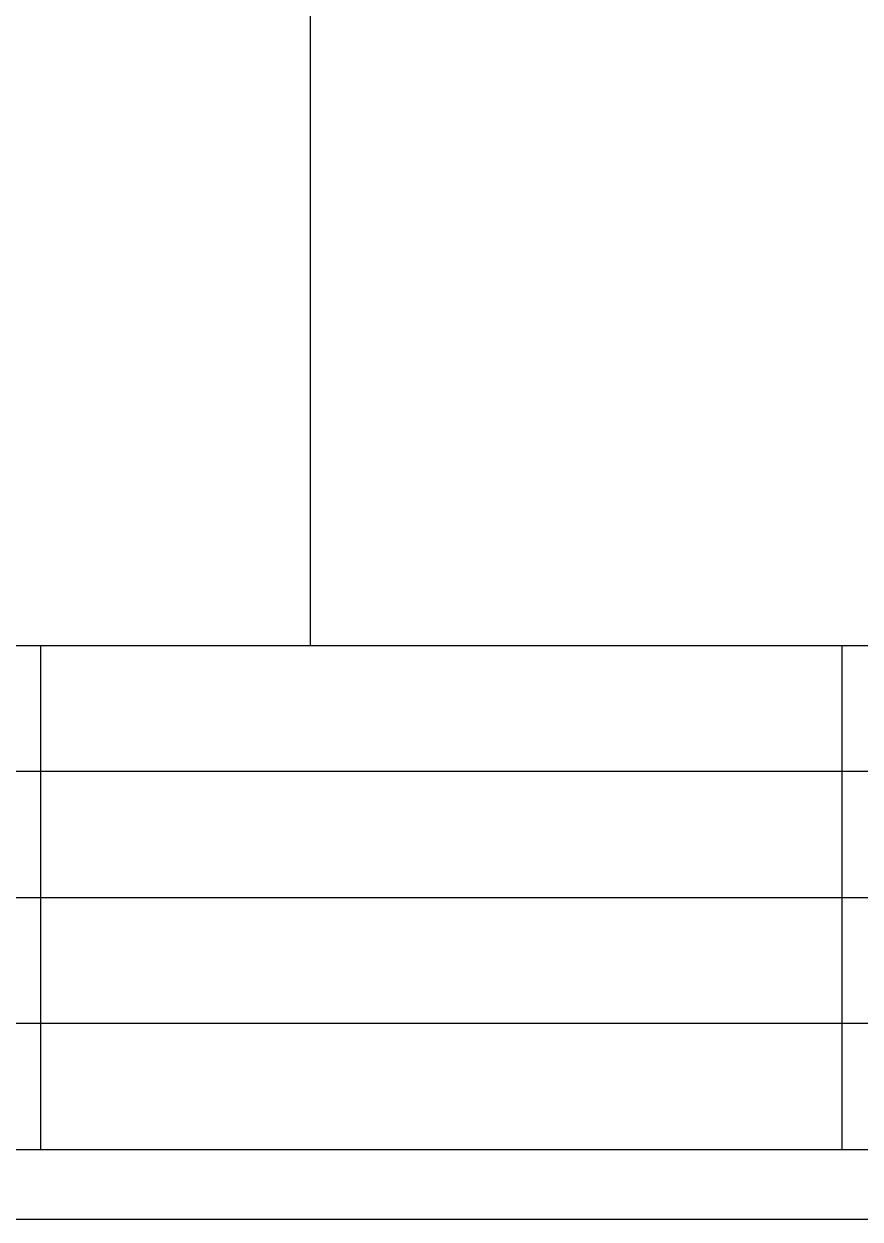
# Model space of a CAD drawing. Header units: millimetres. Extents: x 7018 to 13530, y 4187 to 5692.
# Drawn here: x 8932.2 to 8983.3, y 5394.6 to 5467.6 of the extents above; entities that cross this region are included whole.
import ezdxf

# ---------------------------------------------------------------- set-up
doc = ezdxf.new("R2010")
doc.units = ezdxf.units.MM

msp = doc.modelspace()

# ---------------------------------------------------------------- linework, layer by layer
for p, q in [((8949.676, 5685.574), (8949.676, 5429.613)), ((8888.675, 5398.833), (9297.931, 5398.833))]:
    msp.add_line(p, q)
msp.add_lwpolyline([(9301.969, 5394.574), (9301.969, 5691.574), (8881.969, 5691.574), (8881.969, 5394.574)], close=True)
for points in [[(8901.493, 5429.613), (9297.931, 5429.613)], [(8933.194, 5429.613), (8933.194, 5398.833)], [(8982.162, 5429.613), (8982.162, 5398.833)], [(8901.493, 5421.941), (9197.623, 5421.941)], [(8901.493, 5414.223), (9250.563, 5414.223)], [(8901.493, 5406.55), (9197.623, 5406.55)]]:
    msp.add_lwpolyline(points)

doc.saveas('drawing.dxf')
